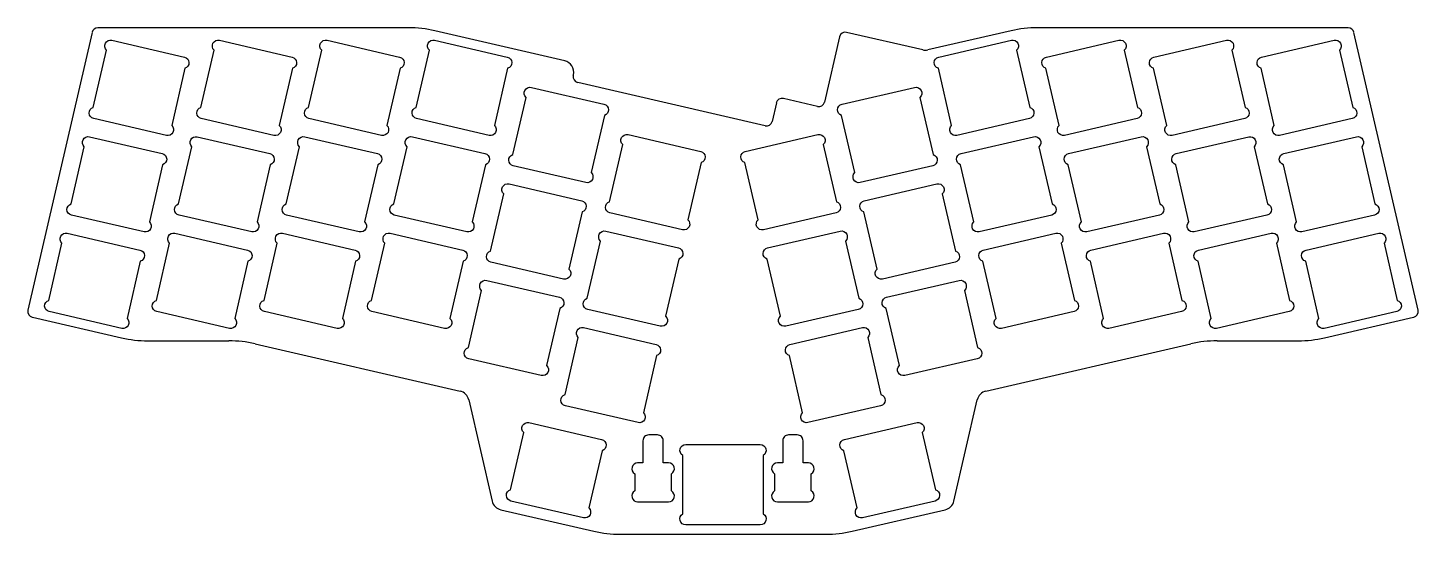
# Model space of a CAD drawing. Header units: millimetres. Extents: x -119 to 119, y -87 to 0.
import ezdxf

# ---------------------------------------------------------------- set-up
doc = ezdxf.new("R2010")
doc.units = ezdxf.units.MM
doc.layers.get('0').update_dxf_attribs({"linetype": 'CONTINUOUS'})

msp = doc.modelspace()

# ---------------------------------------------------------------- linework, layer by layer
for p, q in [((107.33, 0), (53.96, 0)), ((-108.31, -0.78), (-119.32, -48.49)), ((-53.96, 0), (-107.33, 0)), ((-27.17, -5.66), (-49.46, -0.51)), ((19.99, -1.54), (17.4, -12.74)), ((34.28, -3.81), (21.19, -0.79)), ((49.46, -0.51), (35.18, -3.81)), ((119.32, -48.49), (108.31, -0.78)), ((-25.7, -8.21), (-25.67, -8.06)), ((7.22, -16.84), (-24.95, -9.41)), ((9.16, -12.89), (8.42, -16.09)), ((16.2, -13.49), (10.36, -12.14)), ((-118.57, -49.69), (-103.26, -53.23)), ((103.26, -53.23), (118.57, -49.69)), ((-98.76, -53.74), (-84.84, -53.74)), ((-80.34, -54.25), (-45.15, -62.38)), ((45.15, -62.38), (80.34, -54.25)), ((84.84, -53.74), (98.76, -53.74)), ((-43.65, -63.88), (-39.64, -81.24)), ((39.64, -81.24), (43.65, -63.88)), ((-38.15, -82.73), (-22.16, -86.43)), ((22.16, -86.43), (38.15, -82.73)), ((-17.66, -86.94), (17.66, -86.94))]:
    msp.add_line(p, q)
for points in [[(-94.65, -16.76, -0.767327), (-95.56, -18.47), (-108.03, -15.59, -0.767327), (-108.1, -13.66), (-105.83, -3.85, -0.767327), (-104.93, -2.14), (-92.45, -5.02, -0.767327), (-92.39, -6.95)], [(-76.18, -16.76, -0.767327), (-77.09, -18.47), (-89.56, -15.59, -0.767327), (-89.63, -13.66), (-87.36, -3.85, -0.767327), (-86.45, -2.14), (-73.98, -5.02, -0.767327), (-73.91, -6.95)], [(-57.71, -16.76, -0.767327), (-58.61, -18.47), (-71.09, -15.59, -0.767327), (-71.15, -13.66), (-68.89, -3.85, -0.767327), (-67.98, -2.14), (-55.51, -5.02, -0.767327), (-55.44, -6.95)], [(-39.23, -16.76, -0.767327), (-40.14, -18.47), (-52.61, -15.59, -0.767327), (-52.68, -13.66), (-50.41, -3.85, -0.767327), (-49.51, -2.14), (-37.04, -5.02, -0.767327), (-36.97, -6.95)], [(52.68, -13.66, -0.767327), (52.61, -15.59), (40.14, -18.47, -0.767327), (39.23, -16.76), (36.97, -6.95, -0.767327), (37.04, -5.02), (49.51, -2.14, -0.767327), (50.41, -3.85)], [(71.15, -13.66, -0.767327), (71.09, -15.59), (58.61, -18.47, -0.767327), (57.71, -16.76), (55.44, -6.95, -0.767327), (55.51, -5.02), (67.98, -2.14, -0.767327), (68.89, -3.85)], [(89.63, -13.66, -0.767327), (89.56, -15.59), (77.09, -18.47, -0.767327), (76.18, -16.76), (73.91, -6.95, -0.767327), (73.98, -5.02), (86.45, -2.14, -0.767327), (87.36, -3.85)], [(108.1, -13.66, -0.767327), (108.03, -15.59), (95.56, -18.47, -0.767327), (94.65, -16.76), (92.39, -6.95, -0.767327), (92.45, -5.02), (104.93, -2.14, -0.767327), (105.83, -3.85)], [(-22.63, -24.86, -0.767327), (-23.54, -26.57), (-36.01, -23.69, -0.767327), (-36.08, -21.76), (-33.81, -11.95, -0.767327), (-32.9, -10.24), (-20.43, -13.12, -0.767327), (-20.36, -15.05)], [(36.08, -21.76, -0.767327), (36.01, -23.69), (23.54, -26.57, -0.767327), (22.63, -24.86), (20.36, -15.05, -0.767327), (20.43, -13.12), (32.9, -10.24, -0.767327), (33.81, -11.95)], [(-98.48, -33.33, -0.767327), (-99.38, -35.03), (-111.86, -32.15, -0.767327), (-111.92, -30.22), (-109.66, -20.41, -0.767327), (-108.75, -18.71), (-96.28, -21.59, -0.767327), (-96.21, -23.52)], [(-80, -33.33, -0.767327), (-80.91, -35.03), (-93.38, -32.15, -0.767327), (-93.45, -30.22), (-91.18, -20.41, -0.767327), (-90.28, -18.71), (-77.81, -21.59, -0.767327), (-77.74, -23.52)], [(-61.53, -33.33, -0.767327), (-62.44, -35.03), (-74.91, -32.15, -0.767327), (-74.98, -30.22), (-72.71, -20.41, -0.767327), (-71.8, -18.71), (-59.33, -21.59, -0.767327), (-59.27, -23.52)], [(-43.06, -33.33, -0.767327), (-43.96, -35.03), (-56.44, -32.15, -0.767327), (-56.5, -30.22), (-54.24, -20.41, -0.767327), (-53.33, -18.71), (-40.86, -21.59, -0.767327), (-40.79, -23.52)], [(-6.03, -32.96, -0.767327), (-6.93, -34.67), (-19.41, -31.79, -0.767327), (-19.47, -29.86), (-17.21, -20.05, -0.767327), (-16.3, -18.34), (-3.83, -21.22, -0.767327), (-3.76, -23.15)], [(19.47, -29.86, -0.767327), (19.41, -31.79), (6.93, -34.67, -0.767327), (6.03, -32.96), (3.76, -23.15, -0.767327), (3.83, -21.22), (16.3, -18.34, -0.767327), (17.21, -20.05)], [(56.5, -30.22, -0.767327), (56.44, -32.15), (43.96, -35.03, -0.767327), (43.06, -33.33), (40.79, -23.52, -0.767327), (40.86, -21.59), (53.33, -18.71, -0.767327), (54.24, -20.41)], [(74.98, -30.22, -0.767327), (74.91, -32.15), (62.44, -35.03, -0.767327), (61.53, -33.33), (59.27, -23.52, -0.767327), (59.33, -21.59), (71.8, -18.71, -0.767327), (72.71, -20.41)], [(93.45, -30.22, -0.767327), (93.38, -32.15), (80.91, -35.03, -0.767327), (80, -33.33), (77.74, -23.52, -0.767327), (77.81, -21.59), (90.28, -18.71, -0.767327), (91.18, -20.41)], [(111.92, -30.22, -0.767327), (111.86, -32.15), (99.38, -35.03, -0.767327), (98.48, -33.33), (96.21, -23.52, -0.767327), (96.28, -21.59), (108.75, -18.71, -0.767327), (109.66, -20.41)], [(-26.45, -41.43, -0.767327), (-27.36, -43.13), (-39.83, -40.25, -0.767327), (-39.9, -38.32), (-37.64, -28.51, -0.767327), (-36.73, -26.81), (-24.26, -29.69, -0.767327), (-24.19, -31.62)], [(39.9, -38.32, -0.767327), (39.83, -40.25), (27.36, -43.13, -0.767327), (26.45, -41.43), (24.19, -31.62, -0.767327), (24.26, -29.69), (36.73, -26.81, -0.767327), (37.64, -28.51)], [(-102.3, -49.89, -0.767327), (-103.21, -51.6), (-115.68, -48.72, -0.767327), (-115.75, -46.79), (-113.48, -36.98, -0.767327), (-112.58, -35.27), (-100.1, -38.15, -0.767327), (-100.04, -40.08)], [(-83.83, -49.89, -0.767327), (-84.73, -51.6), (-97.21, -48.72, -0.767327), (-97.27, -46.79), (-95.01, -36.98, -0.767327), (-94.1, -35.27), (-81.63, -38.15, -0.767327), (-81.56, -40.08)], [(-65.35, -49.89, -0.767327), (-66.26, -51.6), (-78.73, -48.72, -0.767327), (-78.8, -46.79), (-76.54, -36.98, -0.767327), (-75.63, -35.27), (-63.16, -38.15, -0.767327), (-63.09, -40.08)], [(-46.88, -49.89, -0.767327), (-47.79, -51.6), (-60.26, -48.72, -0.767327), (-60.33, -46.79), (-58.06, -36.98, -0.767327), (-57.16, -35.27), (-44.68, -38.15, -0.767327), (-44.62, -40.08)], [(-9.85, -49.52, -0.767327), (-10.76, -51.23), (-23.23, -48.35, -0.767327), (-23.3, -46.42), (-21.03, -36.61, -0.767327), (-20.13, -34.9), (-7.65, -37.78, -0.767327), (-7.59, -39.71)], [(23.3, -46.42, -0.767327), (23.23, -48.35), (10.76, -51.23, -0.767327), (9.85, -49.52), (7.59, -39.71, -0.767327), (7.65, -37.78), (20.13, -34.9, -0.767327), (21.03, -36.61)], [(60.33, -46.79, -0.767327), (60.26, -48.72), (47.79, -51.6, -0.767327), (46.88, -49.89), (44.62, -40.08, -0.767327), (44.68, -38.15), (57.16, -35.27, -0.767327), (58.06, -36.98)], [(78.8, -46.79, -0.767327), (78.73, -48.72), (66.26, -51.6, -0.767327), (65.35, -49.89), (63.09, -40.08, -0.767327), (63.16, -38.15), (75.63, -35.27, -0.767327), (76.54, -36.98)], [(97.27, -46.79, -0.767327), (97.21, -48.72), (84.73, -51.6, -0.767327), (83.83, -49.89), (81.56, -40.08, -0.767327), (81.63, -38.15), (94.1, -35.27, -0.767327), (95.01, -36.98)], [(115.75, -46.79, -0.767327), (115.68, -48.72), (103.21, -51.6, -0.767327), (102.3, -49.89), (100.04, -40.08, -0.767327), (100.1, -38.15), (112.58, -35.27, -0.767327), (113.48, -36.98)], [(-30.28, -57.99, -0.767327), (-31.19, -59.7), (-43.66, -56.82, -0.767327), (-43.72, -54.89), (-41.46, -45.08, -0.767327), (-40.55, -43.37), (-28.08, -46.25, -0.767327), (-28.01, -48.18)], [(43.72, -54.89, -0.767327), (43.66, -56.82), (31.19, -59.7, -0.767327), (30.28, -57.99), (28.01, -48.18, -0.767327), (28.08, -46.25), (40.55, -43.37, -0.767327), (41.46, -45.08)], [(-13.67, -66.09, -0.767327), (-14.58, -67.79), (-27.05, -64.91, -0.767327), (-27.12, -62.98), (-24.86, -53.17, -0.767327), (-23.95, -51.47), (-11.48, -54.35, -0.767327), (-11.41, -56.28)], [(27.12, -62.98, -0.767327), (27.05, -64.91), (14.58, -67.79, -0.767327), (13.67, -66.09), (11.41, -56.28, -0.767327), (11.48, -54.35), (23.95, -51.47, -0.767327), (24.86, -53.17)], [(-23.03, -82.41, -0.767327), (-23.94, -84.12), (-36.41, -81.24, -0.767327), (-36.48, -79.31), (-34.22, -69.5, -0.767327), (-33.31, -67.79), (-20.84, -70.67, -0.767327), (-20.77, -72.6)], [(36.48, -79.31, -0.767327), (36.41, -81.24), (23.94, -84.12, -0.767327), (23.03, -82.41), (20.77, -72.6, -0.767327), (20.84, -70.67), (33.31, -67.79, -0.767327), (34.22, -69.5)], [(-14.65, -81.39), (-9.35, -81.39, 0.767327), (-8.85, -79.52), (-8.85, -76.55, 0.767327), (-9.35, -74.69), (-10.25, -74.69), (-10.25, -70.89, 0.414214), (-11.25, -69.89), (-12.75, -69.89, 0.414214), (-13.75, -70.89), (-13.75, -74.69), (-14.65, -74.69, 0.767327), (-15.15, -76.55), (-15.15, -79.52, 0.767327)], [(6.9, -83.47, -0.767327), (6.4, -85.34), (-6.4, -85.34, -0.767327), (-6.9, -83.47), (-6.9, -73.4, -0.767327), (-6.4, -71.54), (6.4, -71.54, -0.767327), (6.9, -73.4)], [(14.65, -74.69), (13.75, -74.69), (13.75, -70.89, 0.414214), (12.75, -69.89), (11.25, -69.89, 0.414214), (10.25, -70.89), (10.25, -74.69), (9.35, -74.69, 0.767327), (8.85, -76.55), (8.85, -79.52, 0.767327), (9.35, -81.39), (14.65, -81.39, 0.767327), (15.15, -79.52), (15.15, -76.55, 0.767327)]]:
    msp.add_lwpolyline(points, format="xyb", close=True)
for centre, radius, start, end in [((53.96, -20), 20, 90, 103), ((107.33, -1), 1, 13, 90), ((-107.33, -1), 1, 90, 167), ((-53.96, -20), 20, 77, 90), ((20.96, -1.76), 1, 77, 167), ((34.73, -1.86), 2, 257, 283), ((-27.62, -7.61), 2, -13, 77), ((-24.73, -8.43), 1, 167, 257), ((10.13, -13.12), 1, 77, 167), ((16.43, -12.52), 1, 257, 347), ((7.44, -15.86), 1, 257, 347), ((-118.35, -48.72), 1, 167, 257), ((118.35, -48.72), 1, -77, 13), ((-98.76, -33.74), 20, 257, 270), ((-84.84, -73.74), 20, 77, 90), ((84.84, -73.74), 20, 90, 103), ((98.76, -33.74), 20, 270, 283), ((-45.6, -64.33), 2, 13, 77), ((45.6, -64.33), 2, 103, 167), ((-37.7, -80.79), 2, 193, 257), ((37.7, -80.79), 2, 283, 347), ((-17.66, -66.94), 20, 257, 270), ((17.66, -66.94), 20, 270, 283)]:
    msp.add_arc(centre, radius, start, end)

doc.saveas('drawing.dxf')
